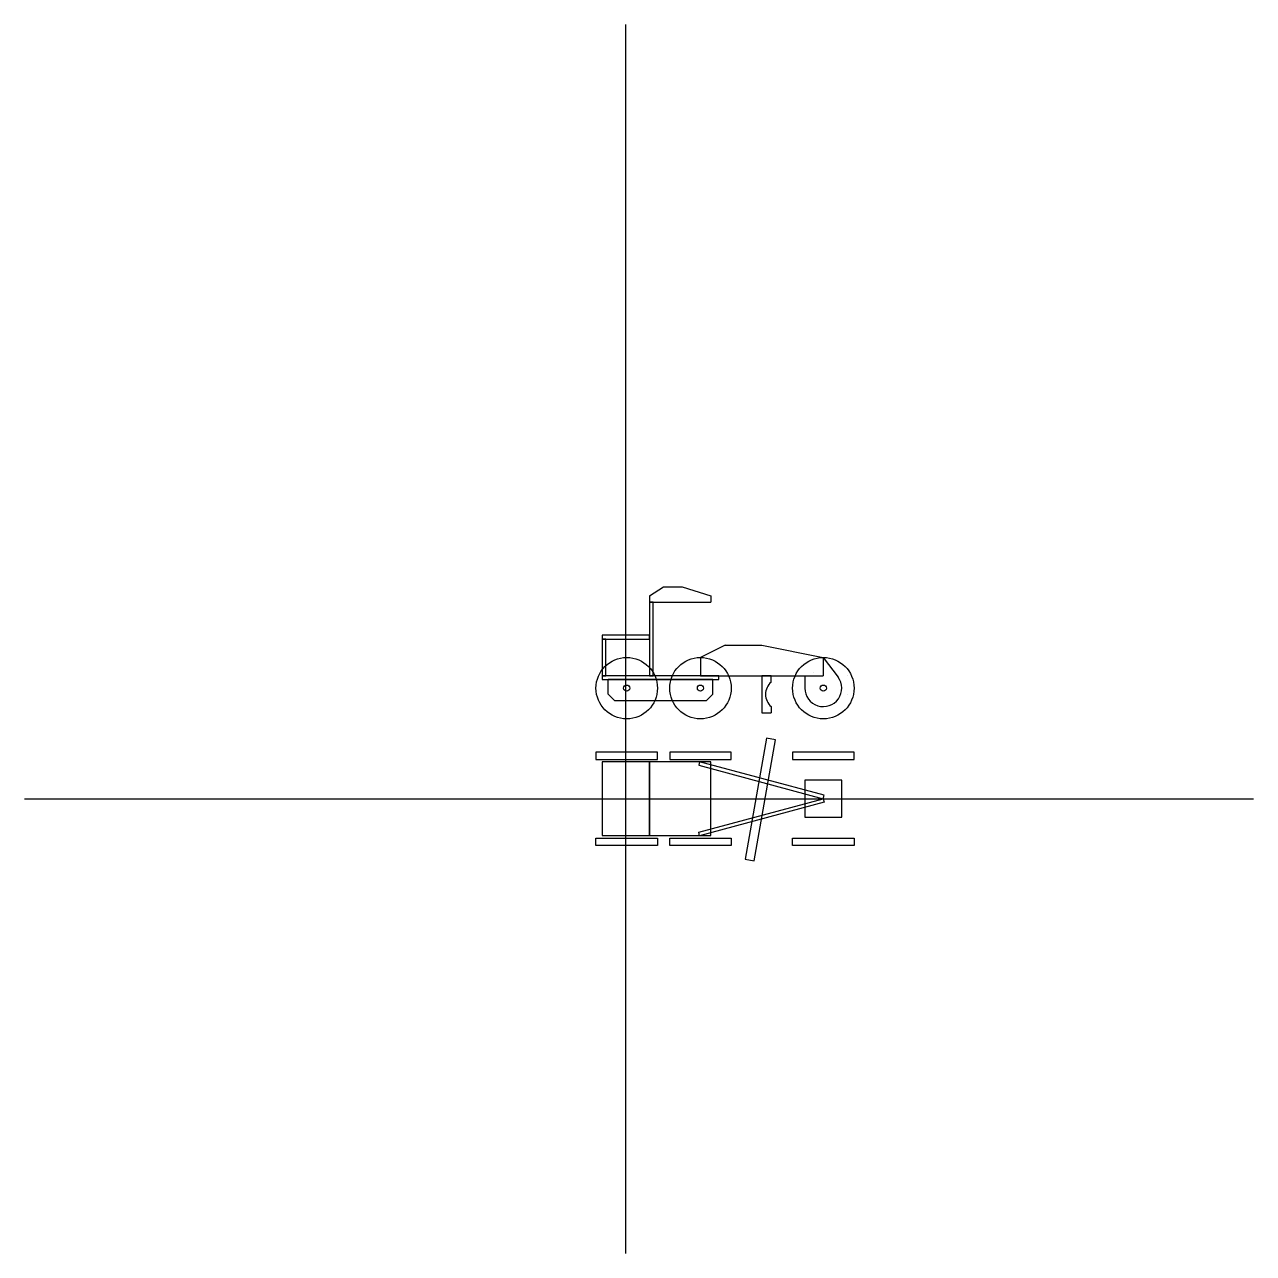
# Model space of a CAD drawing. Header units: millimetres. Extents: x -1100 to 900, y -940 to 1060.
import ezdxf

# ---------------------------------------------------------------- set-up
doc = ezdxf.new("R2010")
doc.units = ezdxf.units.MM
doc.layers.get('0').update_dxf_attribs({"linetype": 'CONTINUOUS', "lineweight": 25, "true_color": 0x000000})

msp = doc.modelspace()

# ---------------------------------------------------------------- linework, layer by layer
for p, q in [((-121.5, -940), (-121.5, 1060)), ((-83, 130), (-60, 145)), ((-60, 145), (-60, 145)), ((-60, 145), (-30, 145)), ((-30, 145), (17, 130)), ((-30, 145), (-30, 145)), ((-83, 130), (-83, 120)), ((-77, 120), (-83, 120)), ((-83, 120), (-83, 0)), ((-83, 120), (17, 120)), ((-83, 120), (-83, 120)), ((-77, 0), (-77, 120)), ((17, 130), (17, 130)), ((17, 130), (17, 120)), ((17, 120), (17, 120)), ((-83, 66), (-160, 66)), ((-160, 66), (-160, 60)), ((-154, 60), (-160, 60)), ((-160, 60), (-160, 0)), ((-160, 60), (-83, 60)), ((-154, 0), (-154, 60)), ((-83, 60), (-83, 66)), ((40, 50), (0, 30)), ((40, 50), (100, 50)), ((100, 50), (200, 30)), ((0, 30), (0, 0)), ((200, 30), (200, 0)), ((200, 30), (224, -2)), ((30, 0), (-160, 0)), ((-160, 0), (-160, -6)), ((-160, 0), (-154, 0)), ((-83, 0), (-77, 0)), ((0, 0), (200, 0)), ((0, 0), (0, 0)), ((30, -6), (30, 0)), ((115, 0), (100, 0)), ((100, 0), (100, -60)), ((115, -10), (115, 0)), ((115, 0), (115, 0)), ((170, 0), (170, -20)), ((200, 0), (200, 0)), ((240, 0), (240, 0)), ((-160, -6), (30, -6)), ((20, -6), (-150, -6)), ((-150, -30), (-150, -6)), ((-150, -6), (-150, -6)), ((20, -30), (20, -6)), ((-150, -30), (-140, -40)), ((-140, -40), (-140, -40)), ((-140, -40), (10, -40)), ((10, -40), (20, -30)), ((10, -40), (10, -40)), ((20, -30), (20, -30)), ((240, -30), (240, -30)), ((100, -60), (115, -60)), ((115, -50), (115, -60)), ((115, -60), (115, -60)), ((107.4, -101.5), (72.6, -298.5)), ((87.4, -301.1), (122.1, -104.1)), ((122.1, -104.1), (107.4, -101.5)), ((-70, -124), (-170, -124)), ((-170, -124), (-170, -136)), ((-170, -136), (-70, -136)), ((-83, -140), (-160, -140)), ((-160, -140), (-160, -260)), ((-83, -260), (-83, -140)), ((17, -140), (-83, -140)), ((-83, -140), (-83, -260)), ((-70, -136), (-70, -124)), ((50, -124), (-50, -124)), ((-50, -124), (-50, -136)), ((-50, -136), (50, -136)), ((-1.3, -139.9), (-2.8, -145.6)), ((201.6, -194.2), (-1.3, -139.9)), ((17, -260), (17, -140)), ((50, -136), (50, -124)), ((250, -124), (150, -124)), ((150, -124), (150, -136)), ((150, -136), (250, -136)), ((250, -136), (250, -124)), ((-2.8, -145.6), (200, -200)), ((230, -170), (170, -170)), ((170, -170), (170, -230)), ((230, -230), (230, -170)), ((-1100, -200), (900, -200)), ((-2.8, -254.4), (200, -200)), ((200, -200), (201.6, -194.2)), ((200, -200), (201.6, -205.8)), ((201.6, -205.8), (-1.3, -260.1)), ((170, -230), (230, -230)), ((-160, -260), (-83, -260)), ((-83, -260), (17, -260)), ((-1.3, -260.1), (-2.8, -254.4)), ((-170, -264), (-70, -264)), ((-170, -276), (-170, -264)), ((-70, -276), (-170, -276)), ((-70, -264), (-70, -276)), ((-50, -264), (50, -264)), ((-50, -276), (-50, -264)), ((50, -276), (-50, -276)), ((50, -264), (50, -276)), ((150, -264), (250, -264)), ((150, -276), (150, -264)), ((250, -276), (150, -276)), ((250, -264), (250, -276)), ((72.6, -298.5), (87.4, -301.1))]:
    msp.add_line(p, q)
for centre, radius in [((-120, -20), 50), ((0, -20), 50), ((200, -20), 50), ((-120, -20), 5), ((0, -20), 5), ((200, -20), 5)]:
    msp.add_circle(centre, radius)
for centre, radius, start, end in [((200, -20), 30, 122.8472, 123.2556), ((132.7, -30), 26.7, 131.5445, 228.4555), ((200, -20), 30, 180, 36.8699)]:
    msp.add_arc(centre, radius, start, end)

doc.saveas('drawing.dxf')
